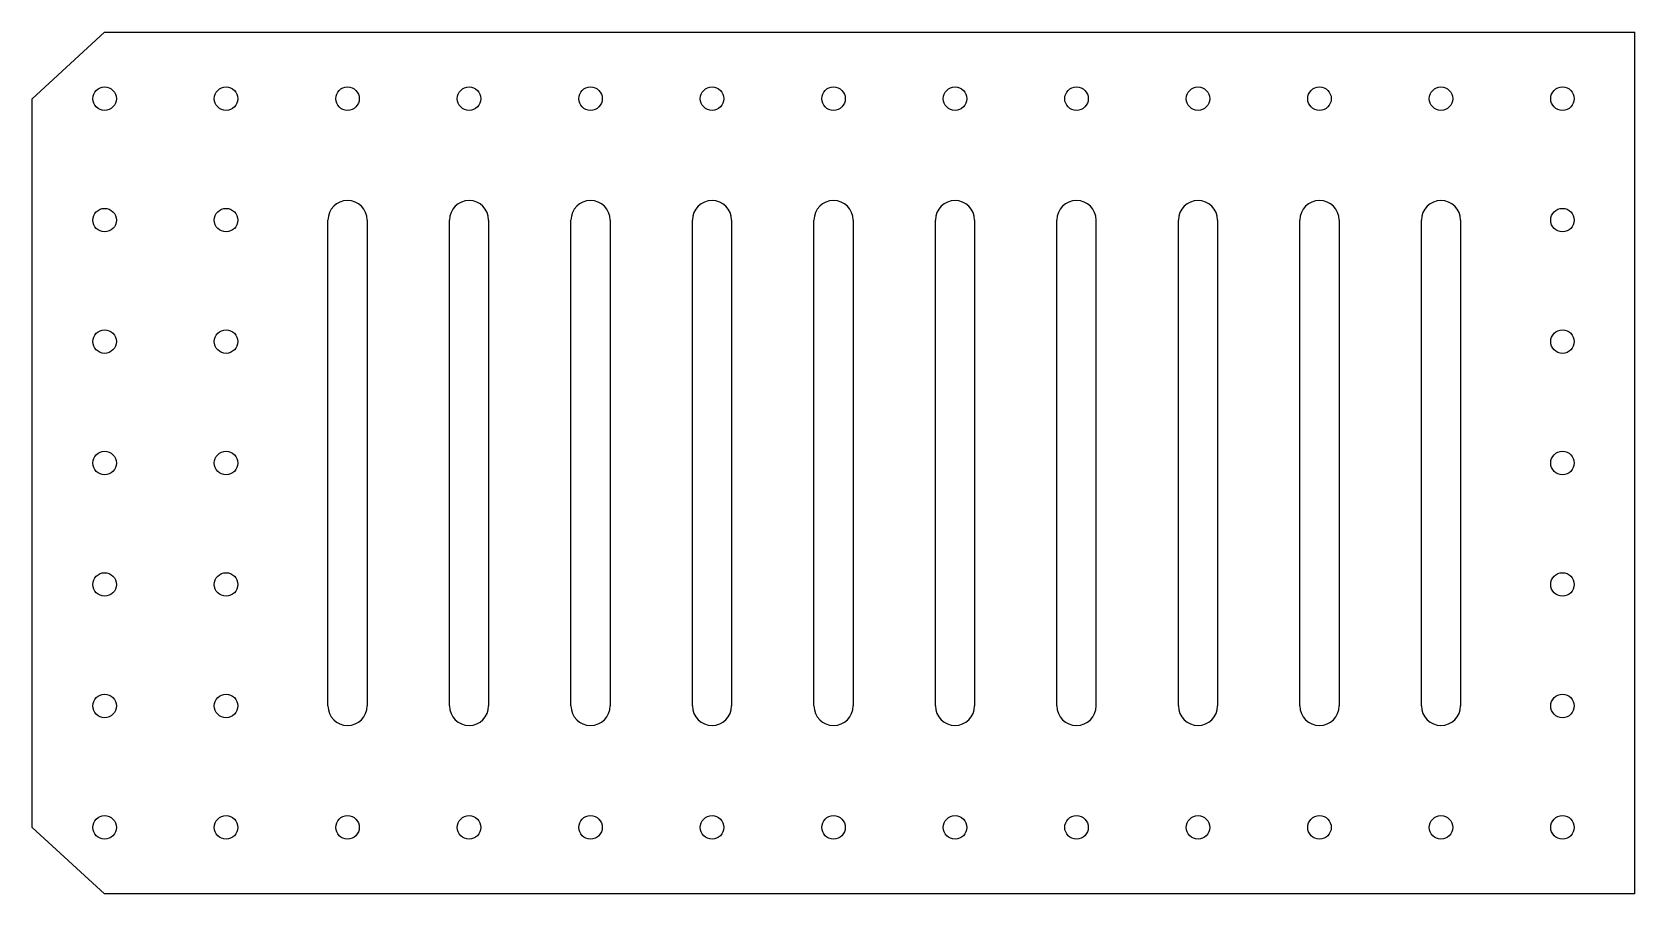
# Model space of a CAD drawing. Header units: inches. Extents: x 45 to 249, y 125 to 235.
import ezdxf

# ---------------------------------------------------------------- set-up
doc = ezdxf.new("R2010")
doc.units = ezdxf.units.IN
doc.header["$MEASUREMENT"] = 0
doc.layers.get('0').update_dxf_attribs({"true_color": 0xc2ced6})

msp = doc.modelspace()

# ---------------------------------------------------------------- linework, layer by layer
for p, q in [((44.7, 226.32), (53.95, 234.82)), ((53.95, 234.82), (249.2, 234.82)), ((249.2, 124.82), (249.2, 234.82)), ((44.7, 133.32), (44.7, 226.32)), ((82.45, 148.82), (82.45, 210.82)), ((87.45, 210.82), (87.45, 148.82)), ((97.95, 148.82), (97.95, 210.82)), ((102.95, 210.82), (102.95, 148.82)), ((113.45, 148.82), (113.45, 210.82)), ((118.45, 210.82), (118.45, 148.82)), ((128.95, 148.82), (128.95, 210.82)), ((133.95, 210.82), (133.95, 148.82)), ((144.45, 148.82), (144.45, 210.82)), ((149.45, 210.82), (149.45, 148.82)), ((159.95, 148.82), (159.95, 210.82)), ((164.95, 210.82), (164.95, 148.82)), ((175.45, 148.82), (175.45, 210.82)), ((180.45, 148.82), (180.45, 210.82)), ((190.95, 148.82), (190.95, 210.82)), ((195.95, 210.82), (195.95, 148.82)), ((206.45, 148.82), (206.45, 210.82)), ((211.45, 210.82), (211.45, 148.82)), ((221.95, 148.82), (221.95, 210.82)), ((226.95, 210.82), (226.95, 148.82)), ((44.7, 133.32), (53.95, 124.82)), ((249.2, 124.82), (53.95, 124.82))]:
    msp.add_line(p, q)
for centre in [(53.95, 226.32), (69.45, 226.32), (84.95, 226.32), (100.45, 226.32), (115.95, 226.32), (131.45, 226.32), (146.95, 226.32), (162.45, 226.32), (177.95, 226.32), (193.45, 226.32), (208.95, 226.32), (224.45, 226.32), (239.95, 226.32), (53.95, 210.82), (69.45, 210.82), (239.95, 210.82), (53.95, 195.32), (69.45, 195.32), (239.95, 195.32), (53.95, 179.82), (69.45, 179.82), (239.95, 179.82), (53.95, 164.32), (69.45, 164.32), (239.95, 164.32), (53.95, 148.82), (69.45, 148.82), (239.95, 148.82), (53.95, 133.32), (69.45, 133.32), (84.95, 133.32), (100.45, 133.32), (115.95, 133.32), (131.45, 133.32), (146.95, 133.32), (162.45, 133.32), (177.95, 133.32), (193.45, 133.32), (208.95, 133.32), (224.45, 133.32), (239.95, 133.32)]:
    msp.add_circle(centre, 1.5)
for centre, start, end in [((84.95, 210.82), 0, 180), ((100.45, 210.82), 0, 180), ((115.95, 210.82), 0, 180), ((131.45, 210.82), 0, 180), ((146.95, 210.82), 0, 180), ((162.45, 210.82), 0, 180), ((177.95, 210.82), 0, 180), ((193.45, 210.82), 0, 180), ((208.95, 210.82), 0, 180), ((224.45, 210.82), 0, 180), ((84.95, 148.82), 180, 0), ((100.45, 148.82), 180, 0), ((115.95, 148.82), 180, 0), ((131.45, 148.82), 180, 0), ((146.95, 148.82), 180, 0), ((162.45, 148.82), 180, 0), ((177.95, 148.82), 180, 0), ((193.45, 148.82), 180, 0), ((208.95, 148.82), 180, 0), ((224.45, 148.82), 180, 0)]:
    msp.add_arc(centre, 2.5, start, end)

doc.saveas('drawing.dxf')
